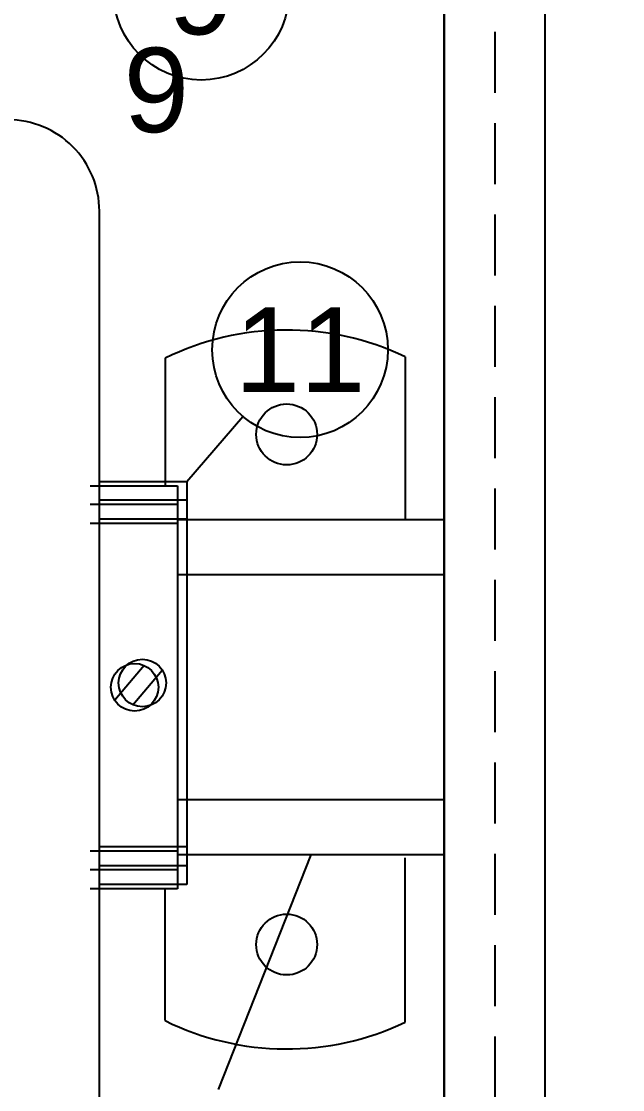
# Model space of a CAD drawing. Header units: inches. Extents: x -38 to 199, y -310 to 64.
# Drawn here: x 122.992 to 125.463, y 54.397 to 58.783 of the extents above; entities that cross this region are included whole.
import ezdxf
from ezdxf.enums import TextEntityAlignment as Align

# ---------------------------------------------------------------- set-up
doc = ezdxf.new("R2010")
doc.units = ezdxf.units.IN
doc.header["$MEASUREMENT"] = 0
doc.linetypes.add('HIDDEN', pattern=[0.375, 0.25, -0.125])
for name, color, linetype in [('DETAIL$', 5, 'Continuous'), ('FREE-TEXT', 2, 'Continuous'), ('off-wire', 6, 'Continuous')]:
    doc.layers.add(name, color=color, linetype=linetype)
doc.layers.add('DIMENSION (ANSI)', color=7, linetype='Continuous', lineweight=9)
doc.styles.add('HELVLS', font='arial.ttf')
doc.styles.add('Note Text (ANSI)', font='arial.ttf')
doc.dimstyles.new('DIM_0', dxfattribs={"dimscale": 4.75, "dimtxt": 0.065, "dimasz": 0.075, "dimexe": 0.075, "dimexo": 0.125, "dimgap": 0.0625, "dimtad": 0, "dimtih": 1, "dimtoh": 1, "dimrnd": 1e-08, "dimzin": 0, "dimdsep": 46, "dimlunit": 5, "dimtxsty": 'Note Text (ANSI)', "dimblk": 'Filled-1', "dimcen": 0.09, "dimdle": 0.45, "dimclrd": 256, "dimclre": 256, "dimclrt": 256, "dimadec": 0, "dimazin": 1, "dimtm": 1e-09, "dimtfac": 1.263158, "dimtofl": 0, "dimtmove": 0, "dimatfit": 3, "dimfxl": 1, "dimfrac": 2, "dimtolj": 1, "dimtzin": 4, "dimlwd": -1, "dimlwe": -1, "dimarcsym": 0})

# ---------------------------------------------------------------- blocks, each defined once
blk = doc.blocks.new('Filled-1')
at = {"color": 0}
for p, q in [((0, 0), (-1, 0.25)), ((-1, 0.25), (-1, -0.25)), ((-1, 0), (0, 0)), ((-1, -0.25), (0, 0))]:
    blk.add_line(p, q, dxfattribs=at)
blk.add_solid([(-1, -0.25), (0, 0), (-1, 0.25)], dxfattribs=at)
blk = doc.blocks.new('*D125')
at = {"layer": 'DEFPOINTS', "color": 0, "transparency": 16777216}
for p in [(124.4804, 60.5296), (124.7304, 52.1146), (127.1028, 52.1146)]:
    blk.add_point(p, dxfattribs=at)
at = {"layer": 'DIMENSION (ANSI)', "transparency": 16777216}
for p, q in [((125.0741, 60.5296), (127.459, 60.5296)), ((127.1028, 60.1733), (127.1028, 56.7766)), ((127.1028, 52.4708), (127.1028, 55.8676)), ((125.3241, 52.1146), (127.459, 52.1146))]:
    blk.add_line(p, q, dxfattribs=at)
at = {"layer": 'DIMENSION (ANSI)', "transparency": 16777216, "xscale": 0.35625, "yscale": 0.35625, "zscale": 0.35625}
for p, rotation in [((127.1028, 60.5296), 90), ((127.1028, 52.1146), 270)]:
    blk.add_blockref('Filled-1', p, dxfattribs=dict(at, rotation=rotation))
at = {"layer": 'DIMENSION (ANSI)', "transparency": 16777216, "insert": (127.1028, 56.3221), "char_height": 0.30875, "attachment_point": 5, "style": 'Note Text (ANSI)'}
blk.add_mtext('\\A1;9"', dxfattribs=at)
blk = doc.blocks.new('9')
at = {"color": 7}
for p, q in [((10.7312, -185.7944), (10.9607, -185.5275)), ((10.3712, -185.7944), (10.7312, -185.7944)), ((10.7312, -185.7944), (10.7312, -187.4501)), ((10.7312, -185.8721), (10.3712, -185.8721)), ((10.7312, -185.9498), (10.3712, -185.9498)), ((10.7312, -185.9347), (10.7312, -187.3097)), ((10.7312, -187.2947), (10.3712, -187.2947)), ((10.7312, -187.3724), (10.3712, -187.3724)), ((10.7312, -187.4501), (10.3712, -187.4501))]:
    blk.add_line(p, q, dxfattribs=at)
blk.add_lwpolyline([(9.8344, -188.9347), (9.9962, -188.9347, 0.414214), (10.3712, -188.5597), (10.3712, -184.6847, 0.414214), (9.9962, -184.3097), (9.8344, -184.3097)], format="xyb", dxfattribs=at)
blk.add_circle((10.5479, -186.6222), 0.0976, dxfattribs=at)
at = {"layer": 'DETAIL$', "color": 7}
blk.add_lwpolyline([(10.5081, -186.7114), (10.6298, -186.5691)], dxfattribs=at)
at = {"layer": 'FREE-TEXT', "color": 7}
for centre in [(10.7898, -183.7858), (11.1959, -185.2539)]:
    blk.add_circle(centre, 0.3608, dxfattribs=at)
at = {"layer": 'FREE-TEXT', "color": 7, "style": 'HELVLS'}
for s, height, p in [('9', 0.3466, (10.7898, -183.7858)), ('11', 0.34658, (11.1959, -185.2539))]:
    blk.add_text(s, height=height, dxfattribs=at).set_placement(p, align=Align.MIDDLE)

msp = doc.modelspace()

# ---------------------------------------------------------------- linework, layer by layer
for p, q in [((124.73036, 59.86457), (124.73036, 25.85238)), ((125.14536, 26.09055), (125.14536, 59.86457)), ((123.58278, 57.39921), (123.58278, 56.87632)), ((124.56928, 57.40574), (124.56928, 56.73601)), ((123.63462, 56.79863), (123.27458, 56.79863)), ((123.63462, 56.72093), (123.27458, 56.72093)), ((124.73036, 56.73601), (123.63462, 56.73601)), ((123.63462, 56.51101), (124.73036, 56.51101)), ((123.63462, 56.51101), (124.73036, 56.51101)), ((124.73036, 55.58601), (123.63462, 55.58601)), ((124.73036, 55.58601), (123.63462, 55.58601)), ((123.63462, 55.37608), (123.27458, 55.37608)), ((124.73036, 55.36101), (123.63462, 55.36101)), ((124.73036, 55.36101), (123.63462, 55.36101)), ((124.56928, 54.67332), (124.56928, 55.34796)), ((123.63462, 55.29839), (123.27458, 55.29839)), ((123.58278, 54.67984), (123.58278, 55.22069))]:
    msp.add_line(p, q)
at = {"linetype": 'HIDDEN'}
msp.add_line((124.93786, 59.86457), (124.93786, 25.97146), dxfattribs=at)
at = {"color": 8}
for p, q in [((123.27458, 56.87632), (123.63462, 56.87632)), ((123.63462, 56.87632), (123.63462, 55.22069)), ((123.63462, 55.22069), (123.27458, 55.22069))]:
    msp.add_line(p, q, dxfattribs=at)
at = {"color": 0}
for p, q in [((123.63462, 56.73601), (123.63462, 55.36101)), ((124.18249, 55.36101), (123.80077, 54.3966))]:
    msp.add_line(p, q, dxfattribs=at)
for points in [[(89.73036, 52.11457), (124.73036, 52.11457), (124.73036, 59.86457)], [(124.73036, 26.27071), (124.73036, 59.86457)]]:
    msp.add_lwpolyline(points)
for centre in [(124.08278, 57.08671), (124.08278, 54.99234)]:
    msp.add_circle(centre, 0.125)
at = {"color": 8}
msp.add_circle((123.45789, 56.04851), 0.09764, dxfattribs=at)
for centre, start, end in [((124.08278, 56.38139), 64.59525, 116.16238), ((124.08278, 55.69766), 243.83762, 295.40475)]:
    msp.add_arc(centre, 1.134, start, end)
at = {"layer": 'DETAIL$', "color": 8}
msp.add_lwpolyline([(123.49772, 56.13765), (123.37597, 55.99538)], dxfattribs=at)

# ---------------------------------------------------------------- block references
at = {"layer": 'off-wire', "color": 0}
msp.add_blockref('9', (112.94181, 242.68852), dxfattribs=at)

# ---------------------------------------------------------------- texts
at = {"layer": 'FREE-TEXT', "color": 0, "style": 'HELVLS'}
msp.add_text('9', height=0.34658, dxfattribs=at).set_placement((123.54718, 58.50126), align=Align.MIDDLE)

# ---------------------------------------------------------------- dimensions: what is measured, and where the dimension line sits
at = {"layer": 'DIMENSION (ANSI)'}
dim = msp.add_linear_dim(base=(127.1028, 52.11457), p1=(124.48036, 60.52957), p2=(124.73036, 52.11457), angle=90, text='9"', dimstyle='DIM_0', override={"dimpost": '"', "dimtmove": 1}, dxfattribs=at)
dim.commit()
dim.dimension.update_dxf_attribs({"geometry": '*D125', "text_midpoint": (127.1028, 56.32207)})

doc.saveas('drawing.dxf')
